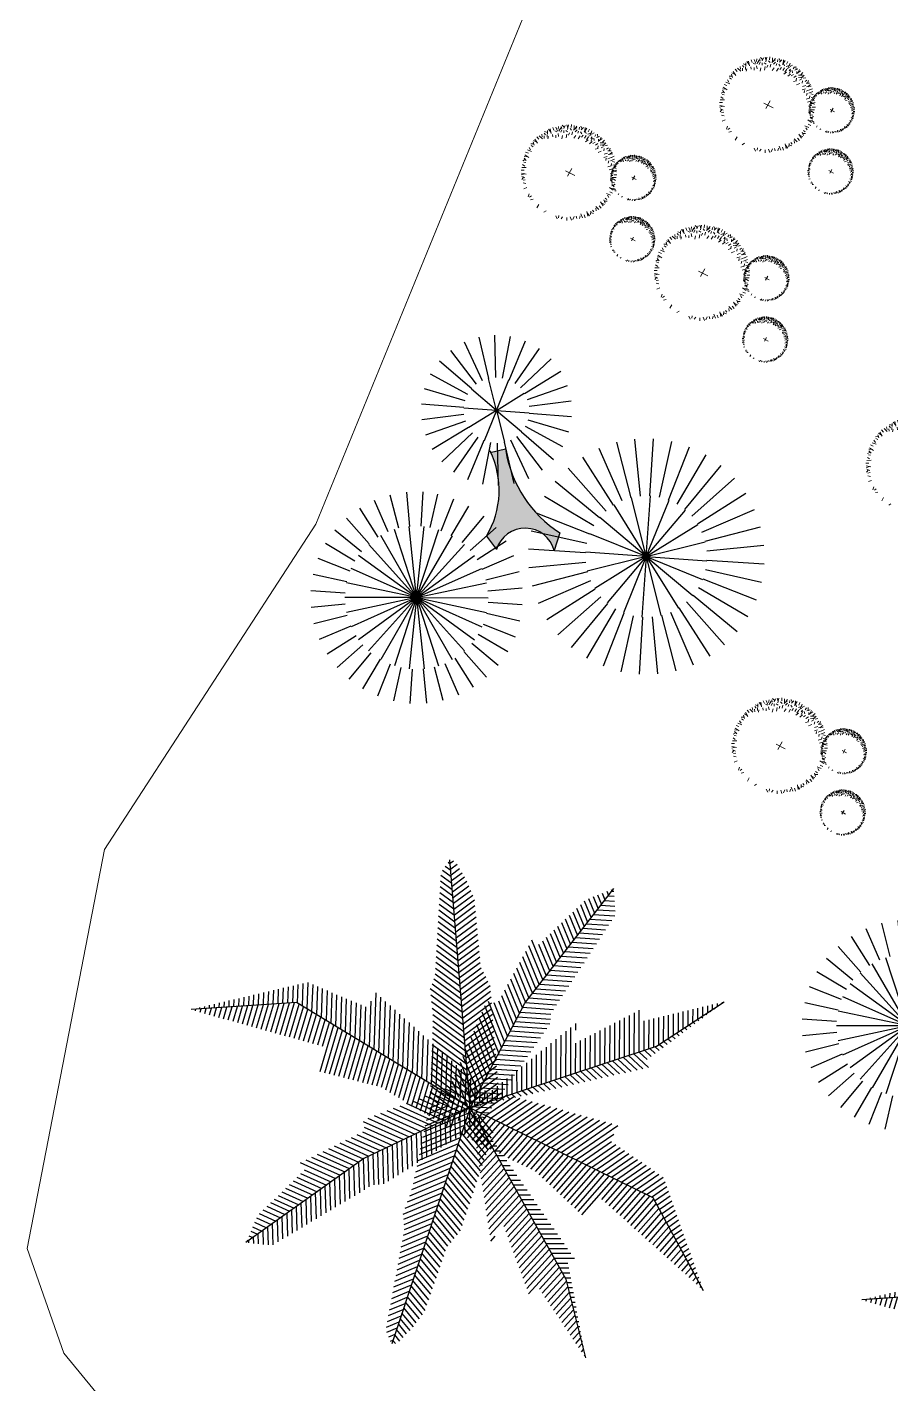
# Model space of a CAD drawing. Header units: millimetres. Extents: x 72 to 2826, y -203 to 794.
# Drawn here: x 1704.65 to 1709.34, y 342.13 to 349.51 of the extents above; entities that cross this region are included whole.
import ezdxf

# ---------------------------------------------------------------- set-up
doc = ezdxf.new("R2010")
doc.units = ezdxf.units.MM
doc.layers.add('01_Fina', color=250, linetype='Continuous', lineweight=15)
doc.layers.add('ARB-CERCO', color=97, linetype='Continuous', lineweight=5)
doc.layers.add('BOSQUENUEVO', color=64, linetype='Continuous')
doc.layers.add('FURN', color=253, linetype='Continuous')

# ---------------------------------------------------------------- blocks, each defined once
blk = doc.blocks.new('abri')
at = {"layer": 'FURN'}
blk.add_hatch(color=256, dxfattribs=at).paths.add_polyline_path([(1541.4483, 14.7988), (1541.5053, 14.8935, -0.755152), (1541.367, 15.2521), (1541.2444, 15.2412, -0.169075), (1540.9762, 14.779), (1540.8625, 14.6983), (1540.9211, 14.6158, -0.248562)])
for p, q in [((1541.1067, 16.2315), (1541.0433, 16.6068)), ((1541.1698, 16.2371), (1541.1659, 16.6177)), ((1541.233, 16.2328), (1541.2887, 16.6093)), ((1540.987, 16.1912), (1540.8107, 16.5286)), ((1541.0453, 16.2161), (1540.9239, 16.5768)), ((1541.2947, 16.2186), (1541.4086, 16.5818)), ((1541.3535, 16.195), (1541.5228, 16.5359)), ((1540.9334, 16.1576), (1540.7065, 16.4632)), ((1541.4078, 16.1625), (1541.6284, 16.4727)), ((1540.8856, 16.1159), (1540.6137, 16.3823)), ((1541.4564, 16.1218), (1541.7228, 16.3937)), ((1540.845, 16.0673), (1540.5348, 16.2879)), ((1541.4981, 16.0741), (1541.8037, 16.301)), ((1540.8125, 16.013), (1540.4715, 16.1823)), ((1541.5317, 16.0204), (1541.8691, 16.1967)), ((1540.7888, 15.9542), (1540.4256, 16.0681)), ((1541.5566, 15.9622), (1541.9173, 16.0835)), ((1541.572, 15.9007), (1541.9473, 15.9642)), ((1540.7747, 15.8925), (1540.3981, 15.9482)), ((1540.7704, 15.8293), (1540.3897, 15.8254)), ((1541.5776, 15.8376), (1541.9582, 15.8416)), ((1540.776, 15.7662), (1540.4007, 15.7028)), ((1540.7914, 15.7048), (1540.4306, 15.5834)), ((1541.5591, 15.7127), (1541.9223, 15.5988)), ((1541.5733, 15.7745), (1541.9498, 15.7188)), ((1540.8162, 15.6465), (1540.4789, 15.4702)), ((1541.5355, 15.6539), (1541.8764, 15.4846)), ((1540.8499, 15.5929), (1540.5443, 15.366)), ((1540.8915, 15.5451), (1540.6252, 15.2732)), ((1541.4623, 15.551), (1541.7343, 15.2847)), ((1541.503, 15.5996), (1541.8132, 15.3791)), ((1540.9401, 15.5045), (1540.7196, 15.1942)), ((1540.9945, 15.472), (1540.8252, 15.131)), ((1541.0532, 15.4483), (1540.9393, 15.0851)), ((1541.115, 15.4342), (1541.0593, 15.0576)), ((1541.1781, 15.4299), (1541.1821, 15.0492)), ((1541.2412, 15.4355), (1541.3047, 15.0601)), ((1541.3027, 15.4509), (1541.424, 15.0901)), ((1541.3609, 15.4757), (1541.5372, 15.1384)), ((1541.4146, 15.5094), (1541.6415, 15.2038)), ((1541.2444, 15.2412), (1541.367, 15.2521)), ((1541.8507, 14.9732), (1541.7785, 15.1898)), ((1541.9232, 14.9911), (1541.8857, 15.2164)), ((1541.9975, 14.9976), (1541.9958, 15.2259)), ((1542.072, 14.9923), (1542.106, 15.2181)), ((1542.1447, 14.9754), (1542.2137, 15.1931)), ((1541.7186, 14.9046), (1541.5829, 15.0883)), ((1541.7819, 14.9441), (1541.6767, 15.1468)), ((1542.2139, 14.9474), (1542.3161, 15.1516)), ((1542.2779, 14.9088), (1542.4107, 15.0946)), ((1540.5409, 14.7357), (1540.4026, 14.9817)), ((1540.5827, 14.7538), (1540.4986, 15.0232)), ((1540.6274, 14.7628), (1540.601, 15.0437)), ((1540.6729, 14.7622), (1540.7056, 15.0426)), ((1540.7173, 14.7523), (1540.8076, 15.0197)), ((1540.7587, 14.7333), (1540.9026, 14.9761)), ((1541.6622, 14.8557), (1541.4995, 15.0159)), ((1542.335, 14.8608), (1542.4953, 15.0235)), ((1540.5038, 14.7094), (1540.3173, 14.9212)), ((1540.7952, 14.7061), (1540.9864, 14.9137)), ((1541.6141, 14.7985), (1541.4284, 14.9313)), ((1541.4483, 14.7988), (1541.5053, 14.8935)), ((1542.384, 14.8044), (1542.5677, 14.94)), ((1540.473, 14.6759), (1540.2465, 14.8443)), ((1540.8253, 14.6719), (1541.0555, 14.8352)), ((1541.5756, 14.7346), (1541.3713, 14.8367)), ((1542.4235, 14.741), (1542.6261, 14.8463)), ((1540.4498, 14.6367), (1540.1932, 14.7544)), ((1540.8477, 14.6323), (1541.1067, 14.7441)), ((1541.5476, 14.6654), (1541.3298, 14.7343)), ((1542.4525, 14.6723), (1542.6692, 14.7445)), ((1540.4352, 14.5936), (1540.1598, 14.6554)), ((1540.8612, 14.5888), (1541.1379, 14.6444)), ((1540.9237, 14.6121), (1540.8636, 14.6969)), ((1541.5342, 14.5804), (1541.3084, 14.6144)), ((1542.4705, 14.5998), (1542.6958, 14.6373)), ((1540.4299, 14.5484), (1540.1477, 14.5515)), ((1540.8655, 14.5435), (1541.1477, 14.5403)), ((1542.477, 14.5254), (1542.7053, 14.5272)), ((1540.4342, 14.503), (1540.1575, 14.4475)), ((1540.4478, 14.4596), (1540.1887, 14.3477)), ((1540.8457, 14.4551), (1541.1022, 14.3374)), ((1540.8602, 14.4982), (1541.1356, 14.4365)), ((1541.5289, 14.5059), (1541.3006, 14.5041)), ((1541.5354, 14.4315), (1541.3101, 14.3941)), ((1542.4717, 14.451), (1542.6975, 14.4169)), ((1540.4701, 14.4199), (1540.2399, 14.2566)), ((1540.5002, 14.3857), (1540.309, 14.1781)), ((1540.5367, 14.3585), (1540.3928, 14.1157)), ((1540.7545, 14.3561), (1540.8928, 14.1101)), ((1540.7916, 14.3824), (1540.9781, 14.1706)), ((1540.8225, 14.4159), (1541.0489, 14.2475)), ((1541.5498, 14.3713), (1541.3332, 14.2991)), ((1542.4548, 14.3782), (1542.6725, 14.3093)), ((1540.5781, 14.3396), (1540.4879, 14.0722)), ((1540.6225, 14.3296), (1540.5898, 14.0493)), ((1540.668, 14.3291), (1540.6944, 14.0481)), ((1540.7127, 14.338), (1540.7969, 14.0687)), ((1541.5789, 14.3026), (1541.3762, 14.1973)), ((1542.4267, 14.309), (1542.631, 14.2069)), ((1541.6184, 14.2392), (1541.4347, 14.1036)), ((1541.6673, 14.1828), (1541.5071, 14.0201)), ((1542.3402, 14.1879), (1542.5029, 14.0277)), ((1542.3882, 14.2451), (1542.574, 14.1123)), ((1541.7245, 14.1348), (1541.5916, 13.949)), ((1541.7884, 14.0962), (1541.6863, 13.892)), ((1542.1517, 14.0704), (1542.2239, 13.8538)), ((1542.2204, 14.0995), (1542.3256, 13.8968)), ((1542.2838, 14.139), (1542.4194, 13.9553)), ((1541.8576, 14.0682), (1541.7887, 13.8505)), ((1541.9303, 14.0513), (1541.8963, 13.8255)), ((1542.0048, 14.046), (1542.0066, 13.8176)), ((1542.0792, 14.0524), (1542.1166, 13.8272))]:
    blk.add_line(p, q, dxfattribs=at)
at = {"layer": 'FURN', "color": 62}
for p, q in [((1541.174, 15.8335), (1541.174, 16.2371)), ((1541.174, 15.8335), (1540.9367, 16.16)), ((1541.174, 15.8335), (1541.0492, 16.2174)), ((1541.174, 15.8335), (1541.2987, 16.2174)), ((1541.174, 15.8335), (1541.4112, 16.16)), ((1541.174, 15.8335), (1540.8474, 16.0707)), ((1541.174, 15.8335), (1541.5005, 16.0707)), ((1541.174, 15.8335), (1540.7901, 15.9582)), ((1541.174, 15.8335), (1541.5579, 15.9582)), ((1541.174, 15.8335), (1540.7703, 15.8335)), ((1541.174, 15.8335), (1540.7901, 15.7087)), ((1541.174, 15.8335), (1540.8474, 15.5962)), ((1541.174, 15.8335), (1540.9367, 15.5069)), ((1541.174, 15.8335), (1541.0492, 15.4496)), ((1541.174, 15.8335), (1541.5776, 15.8335)), ((1541.174, 15.8335), (1541.174, 15.4298)), ((1541.174, 15.8335), (1541.2987, 15.4496)), ((1541.174, 15.8335), (1541.4112, 15.5069)), ((1541.174, 15.8335), (1541.5005, 15.5962)), ((1541.174, 15.8335), (1541.5579, 15.7087)), ((1542.0012, 14.5218), (1541.9182, 14.9903)), ((1542.0012, 14.5218), (1542.0174, 14.9973)), ((1542.0012, 14.5218), (1542.1159, 14.9835)), ((1542.0012, 14.5218), (1541.7348, 14.916)), ((1542.0012, 14.5218), (1541.8226, 14.9628)), ((1542.0012, 14.5218), (1542.2094, 14.9496)), ((1542.0012, 14.5218), (1542.2938, 14.897)), ((1542.0012, 14.5218), (1541.6586, 14.852)), ((1542.0012, 14.5218), (1542.3654, 14.8279)), ((1540.6477, 14.5459), (1540.5804, 14.753)), ((1540.6477, 14.5459), (1540.715, 14.753)), ((1542.0012, 14.5218), (1541.5975, 14.7736)), ((1542.0012, 14.5218), (1542.4211, 14.7455)), ((1540.6477, 14.5459), (1540.4715, 14.6739)), ((1540.6477, 14.5459), (1540.8239, 14.6739)), ((1542.0012, 14.5218), (1541.5539, 14.6841)), ((1542.0012, 14.5218), (1542.4584, 14.6533)), ((1540.6477, 14.5459), (1540.4299, 14.5459)), ((1540.6477, 14.5459), (1540.4715, 14.4179)), ((1540.6477, 14.5459), (1540.5804, 14.3388)), ((1540.6477, 14.5459), (1540.8655, 14.5459)), ((1540.6477, 14.5459), (1540.715, 14.3388)), ((1540.6477, 14.5459), (1540.8239, 14.4179)), ((1542.0012, 14.5218), (1541.5266, 14.4882)), ((1542.0012, 14.5218), (1541.53, 14.5876)), ((1542.0012, 14.5218), (1541.5439, 14.3903)), ((1542.0012, 14.5218), (1541.5813, 14.2981)), ((1542.0012, 14.5218), (1541.637, 14.2157)), ((1542.0012, 14.5218), (1541.7086, 14.1466)), ((1542.0012, 14.5218), (1541.793, 14.094)), ((1542.0012, 14.5218), (1541.8865, 14.06)), ((1542.0012, 14.5218), (1541.985, 14.0463)), ((1542.0012, 14.5218), (1542.4758, 14.5554)), ((1542.0012, 14.5218), (1542.3437, 14.1916)), ((1542.0012, 14.5218), (1542.4049, 14.27)), ((1542.0012, 14.5218), (1542.4484, 14.3594)), ((1542.0012, 14.5218), (1542.4724, 14.456)), ((1542.0012, 14.5218), (1542.0842, 14.0533)), ((1542.0012, 14.5218), (1542.1798, 14.0808)), ((1542.0012, 14.5218), (1542.2676, 14.1276))]:
    blk.add_line(p, q, dxfattribs=at)
at = {"layer": 'FURN'}
for centre, radius, start, end in [((1541.4872, 15.0925), 0.1998, 126.97548, 275.20895), ((1540.4465, 15.3953), 0.8127, 301.61043, 349.06478), ((1541.3574, 14.2098), 0.596, 81.22271, 138.10852)]:
    blk.add_arc(centre, radius, start, end, dxfattribs=at)
blk = doc.blocks.new('A$C05551F4C')
at = {"color": 0, "linetype": 'ByBlock'}
for p, q in [((-0.1581, 0.2543), (-0.1685, 0.285)), ((-0.1422, 0.2789), (-0.1518, 0.2974)), ((-0.1175, 0.2759), (-0.1328, 0.3015)), ((-0.1148, 0.2892), (-0.113, 0.3077)), ((-0.0892, 0.2954), (-0.0948, 0.3098)), ((-0.0896, 0.3199), (-0.0714, 0.308)), ((-0.0692, 0.3215), (-0.0758, 0.2998)), ((-0.0594, 0.3274), (-0.0488, 0.3042)), ((-0.0497, 0.2957), (-0.0475, 0.328)), ((-0.0255, 0.3123), (-0.0274, 0.3331)), ((-0.0039, 0.3001), (-0.0083, 0.3296)), ((0.0037, 0.3114), (0.0124, 0.3277)), ((0.0297, 0.3073), (0.03, 0.3227)), ((0.0387, 0.3301), (0.051, 0.3121)), ((0.0582, 0.3237), (0.0438, 0.3062)), ((0.0663, 0.2925), (0.0807, 0.3215)), ((0.0694, 0.3255), (0.0704, 0.2999)), ((0.095, 0.2986), (0.1012, 0.3184)), ((0.1103, 0.279), (0.1176, 0.3079)), ((0.1216, 0.2865), (0.136, 0.2983)), ((0.1441, 0.2728), (0.1503, 0.2869)), ((0.1611, 0.2904), (0.1656, 0.269)), ((-0.2371, 0.2034), (-0.2531, 0.2168)), ((-0.2158, 0.2234), (-0.2211, 0.2412)), ((-0.1945, 0.239), (-0.2052, 0.2501)), ((-0.2042, 0.2614), (-0.1828, 0.2573)), ((-0.186, 0.2707), (-0.1838, 0.2481)), ((-0.1793, 0.2799), (-0.1605, 0.2625)), ((0.1185, 0.2688), (0.1332, 0.2783)), ((0.1278, 0.2451), (0.1434, 0.2504)), ((0.1363, 0.2555), (0.1509, 0.265)), ((0.1562, 0.2235), (0.1709, 0.233)), ((0.1767, 0.277), (0.1567, 0.2664)), ((0.1629, 0.2022), (0.1776, 0.2117)), ((0.1722, 0.2451), (0.1966, 0.2664)), ((0.1878, 0.2744), (0.1789, 0.2504)), ((0.1802, 0.1896), (0.1971, 0.2029)), ((0.2011, 0.2397), (0.2144, 0.2557)), ((0.2015, 0.2158), (0.2012, 0.2313)), ((0.2077, 0.2158), (0.2255, 0.2397)), ((0.2119, 0.2072), (0.2393, 0.2068)), ((0.2122, 0.1917), (0.2316, 0.1933)), ((0.2211, 0.2184), (0.2388, 0.2238)), ((0.2366, 0.1971), (0.2477, 0.2078)), ((0.2683, 0.1886), (0.2458, 0.1864)), ((0.259, 0.2068), (0.255, 0.1854)), ((-0.2839, 0.124), (-0.2956, 0.1383)), ((-0.2877, 0.1635), (-0.2664, 0.1679)), ((-0.2702, 0.1465), (-0.2843, 0.1527)), ((0.1773, 0.1632), (0.1989, 0.1686)), ((0.1982, 0.1408), (0.2209, 0.1482)), ((0.2194, 0.1722), (0.2329, 0.1797)), ((0.2222, 0.1343), (0.2393, 0.1382)), ((0.2342, 0.1166), (0.2547, 0.1233)), ((0.238, 0.1512), (0.2412, 0.1673)), ((0.252, 0.1607), (0.2827, 0.1711)), ((0.2775, 0.1819), (0.2601, 0.1631)), ((0.2632, 0.1339), (0.2682, 0.1486)), ((0.265, 0.1076), (0.2837, 0.1025)), ((0.27, 0.1223), (0.2956, 0.1124)), ((0.2736, 0.1201), (0.2991, 0.1354)), ((0.2766, 0.1448), (0.295, 0.1544)), ((0.2869, 0.1174), (0.3053, 0.1156)), ((0.2931, 0.0918), (0.3074, 0.0974)), ((-0.3088, 0.006), (-0.3251, 0.0148)), ((-0.3229, 0.0718), (-0.2973, 0.0728)), ((-0.0275, 0), (0.0346, 0)), ((-0.0009, 0.0293), (0.0013, -0.0426)), ((0.2224, 0.0927), (0.2445, 0.0904)), ((0.2344, 0.0646), (0.2583, 0.0637)), ((0.2407, 0.0111), (0.2607, 0.0014)), ((0.2548, 0.0502), (0.2721, 0.048)), ((0.2566, 0.0113), (0.2805, 0.0104)), ((0.26, 0.0294), (0.2815, 0.0287)), ((0.265, 0.0868), (0.2804, 0.0892)), ((0.2753, 0.0607), (0.2838, 0.0747)), ((0.2858, 0.0105), (0.3017, -0.0008)), ((0.2931, 0.0358), (0.3029, 0.0479)), ((0.2934, 0.0523), (0.3257, 0.0501)), ((0.2955, 0.0225), (0.3163, 0.0046)), ((0.3191, 0.0718), (0.2974, 0.0784)), ((0.2977, 0.0065), (0.3273, 0.0109)), ((0.3251, 0.0621), (0.3018, 0.0514)), ((0.3175, 0.0922), (0.3056, 0.074)), ((0.31, 0.0282), (0.3307, 0.03)), ((-0.3173, -0.0872), (-0.3053, -0.069)), ((-0.2928, -0.0868), (-0.3072, -0.0924)), ((0.2299, -0.0719), (0.2455, -0.0879)), ((0.2423, -0.0195), (0.2645, -0.0285)), ((0.2455, -0.0852), (0.261, -0.0799)), ((0.2544, -0.0613), (0.2743, -0.0693)), ((0.2566, -0.04), (0.2721, -0.0479)), ((0.2633, -0.018), (0.2871, -0.0189)), ((0.2721, -0.0879), (0.2832, -0.1039)), ((0.2787, -0.0091), (0.294, -0.0121)), ((0.2795, -0.0372), (0.2923, -0.0269)), ((0.2854, -0.0799), (0.2987, -0.1039)), ((0.2876, -0.0666), (0.301, -0.0586)), ((0.2901, -0.0637), (0.3191, -0.0781)), ((0.2962, -0.0924), (0.3161, -0.0986)), ((0.3231, -0.0668), (0.2976, -0.0678)), ((0.3213, -0.0555), (0.3038, -0.0412)), ((0.305, -0.0271), (0.3203, -0.0274)), ((0.309, -0.001), (0.3254, -0.0098)), ((0.3277, -0.0361), (0.3097, -0.0484)), ((-0.2866, -0.1125), (-0.3051, -0.1106)), ((-0.2763, -0.1398), (-0.2947, -0.1495)), ((-0.2773, -0.1769), (-0.2599, -0.1581)), ((-0.268, -0.1836), (-0.2455, -0.1814)), ((0.1989, -0.1758), (0.2144, -0.1705)), ((0.21, -0.1545), (0.2277, -0.1705)), ((0.2166, -0.1811), (0.2344, -0.1971)), ((0.2211, -0.1012), (0.2388, -0.1172)), ((0.2322, -0.1438), (0.2499, -0.1598)), ((0.2427, -0.1696), (0.264, -0.194)), ((0.272, -0.1851), (0.248, -0.1763)), ((0.2499, -0.1305), (0.2655, -0.1252)), ((0.2588, -0.1039), (0.2721, -0.1119)), ((0.2747, -0.1741), (0.264, -0.1541)), ((0.288, -0.1585), (0.2667, -0.163)), ((0.2704, -0.1415), (0.2845, -0.1477)), ((0.2766, -0.1077), (0.3056, -0.1149)), ((0.2842, -0.119), (0.2959, -0.1334)), ((-0.2363, -0.1921), (-0.2474, -0.2028)), ((-0.2208, -0.2135), (-0.2386, -0.2188)), ((-0.2075, -0.2108), (-0.2252, -0.2348)), ((-0.2008, -0.2348), (-0.2141, -0.2507)), ((-0.172, -0.2401), (-0.1964, -0.2614)), ((-0.1875, -0.2694), (-0.1786, -0.2454)), ((-0.1764, -0.2721), (-0.1564, -0.2614)), ((-0.1609, -0.2854), (-0.1653, -0.2641)), ((-0.1439, -0.2678), (-0.15, -0.2819)), ((-0.1101, -0.274), (-0.1173, -0.303)), ((0.0968, -0.269), (0.1145, -0.285)), ((0.1177, -0.2709), (0.1331, -0.2965)), ((0.1345, -0.2477), (0.1523, -0.2637)), ((0.1424, -0.274), (0.1521, -0.2924)), ((0.1545, -0.2291), (0.1722, -0.2451)), ((0.1584, -0.2493), (0.1687, -0.2801)), ((0.1795, -0.2749), (0.1608, -0.2575)), ((0.1678, -0.2104), (0.1855, -0.2264)), ((0.2045, -0.2564), (0.1831, -0.2524)), ((0.1862, -0.2657), (0.184, -0.2431)), ((0.1855, -0.2264), (0.2011, -0.2211)), ((0.1922, -0.1998), (0.2077, -0.1945)), ((0.1948, -0.234), (0.2054, -0.2451)), ((0.2134, -0.2051), (0.2374, -0.2229)), ((0.2161, -0.2184), (0.2214, -0.2362)), ((0.2374, -0.1985), (0.2534, -0.2118)), ((-0.1214, -0.2816), (-0.1357, -0.2933)), ((-0.0947, -0.2936), (-0.1009, -0.3135)), ((-0.066, -0.2875), (-0.0804, -0.3165)), ((-0.0692, -0.3205), (-0.0702, -0.295)), ((-0.0579, -0.3187), (-0.0435, -0.3012)), ((-0.0385, -0.3251), (-0.0507, -0.3071)), ((-0.0295, -0.3023), (-0.0298, -0.3177)), ((-0.0034, -0.3064), (-0.0122, -0.3228)), ((0.0041, -0.2951), (0.0085, -0.3246)), ((0.0258, -0.3074), (0.0277, -0.3281)), ((0.05, -0.2907), (0.0478, -0.3231)), ((0.0597, -0.3224), (0.049, -0.2992)), ((0.0694, -0.3165), (0.076, -0.2948)), ((0.0898, -0.3149), (0.0716, -0.303)), ((0.0894, -0.2905), (0.095, -0.3048)), ((0.1151, -0.2843), (0.1132, -0.3027))]:
    blk.add_line(p, q, dxfattribs=at)
blk = doc.blocks.new('*X73')
at = {"color": 0}
for p, q in [((6.839, 6.806), (7.285, 6.992)), ((6.851, 6.865), (7.185, 7.004)), ((6.863, 6.924), (7.084, 7.017)), ((6.875, 6.983), (6.984, 7.029)), ((6.804, 6.629), (7.242, 6.812)), ((6.816, 6.688), (7.263, 6.874)), ((6.827, 6.747), (7.284, 6.937)), ((6.78, 6.511), (7.2, 6.686)), ((6.792, 6.57), (7.221, 6.749)), ((6.756, 6.392), (7.158, 6.56)), ((6.768, 6.451), (7.179, 6.623)), ((6.731, 6.273), (7.116, 6.434)), ((6.743, 6.333), (7.137, 6.497)), ((6.702, 6.153), (7.074, 6.308)), ((6.718, 6.214), (7.095, 6.371)), ((6.635, 5.963), (7.012, 6.12)), ((6.657, 6.026), (7.032, 6.182)), ((6.68, 6.09), (7.053, 6.245)), ((6.614, 5.9), (6.991, 6.057)), ((6.619, 5.848), (6.97, 5.994)), ((6.625, 5.796), (6.949, 5.931)), ((6.627, 5.742), (6.928, 5.868)), ((6.605, 5.625), (6.886, 5.742)), ((6.616, 5.684), (6.907, 5.805)), ((6.584, 5.508), (6.844, 5.616)), ((6.594, 5.566), (6.865, 5.679)), ((6.551, 5.332), (6.781, 5.428)), ((6.562, 5.39), (6.802, 5.49)), ((6.573, 5.449), (6.823, 5.553)), ((6.529, 5.214), (6.739, 5.302)), ((6.54, 5.273), (6.76, 5.365)), ((6.508, 5.097), (6.697, 5.176)), ((6.519, 5.156), (6.718, 5.239)), ((6.486, 4.98), (6.655, 5.05)), ((6.497, 5.038), (6.676, 5.113)), ((6.464, 4.862), (6.613, 4.924)), ((6.475, 4.921), (6.634, 4.987)), ((6.443, 4.745), (6.571, 4.798)), ((6.446, 4.692), (6.551, 4.736)), ((6.454, 4.803), (6.592, 4.861)), ((6.466, 4.646), (6.53, 4.673)), ((6.485, 4.6), (6.509, 4.61))]:
    blk.add_line(p, q, dxfattribs=at)
blk = doc.blocks.new('*X74')
at = {"color": 0}
for p, q in [((7.518, 6.678), (7.289, 6.952)), ((7.48, 6.566), (7.252, 6.841)), ((7.499, 6.622), (7.27, 6.896)), ((7.536, 6.733), (7.376, 6.926)), ((7.425, 6.399), (7.196, 6.673)), ((7.443, 6.454), (7.215, 6.729)), ((7.462, 6.51), (7.233, 6.785)), ((7.388, 6.287), (7.159, 6.562)), ((7.406, 6.343), (7.177, 6.617)), ((7.332, 6.119), (7.103, 6.394)), ((7.35, 6.175), (7.122, 6.45)), ((7.369, 6.231), (7.14, 6.506)), ((7.295, 6.008), (7.066, 6.283)), ((7.313, 6.064), (7.084, 6.338)), ((7.239, 5.84), (7.01, 6.115)), ((7.257, 5.896), (7.029, 6.171)), ((7.276, 5.952), (7.047, 6.227)), ((7.202, 5.729), (6.973, 6.003)), ((7.22, 5.785), (6.991, 6.059)), ((7.104, 5.612), (6.917, 5.836)), ((7.137, 5.65), (6.936, 5.892)), ((7.17, 5.689), (6.954, 5.948)), ((7.048, 5.522), (6.88, 5.724)), ((7.071, 5.573), (6.899, 5.78)), ((7.01, 5.412), (6.843, 5.613)), ((7.029, 5.467), (6.861, 5.669)), ((6.953, 5.246), (6.787, 5.445)), ((6.972, 5.301), (6.806, 5.501)), ((6.991, 5.357), (6.824, 5.557)), ((6.915, 5.136), (6.75, 5.334)), ((6.934, 5.191), (6.768, 5.39)), ((6.857, 4.97), (6.694, 5.166)), ((6.877, 5.025), (6.713, 5.222)), ((6.896, 5.08), (6.731, 5.278)), ((6.81, 4.871), (6.657, 5.055)), ((6.838, 4.915), (6.675, 5.111)), ((6.718, 4.747), (6.601, 4.887)), ((6.748, 4.788), (6.62, 4.943)), ((6.779, 4.83), (6.638, 4.999)), ((6.649, 4.674), (6.564, 4.776)), ((6.684, 4.71), (6.582, 4.831)), ((6.535, 4.576), (6.508, 4.608)), ((6.58, 4.601), (6.527, 4.664)), ((6.614, 4.637), (6.545, 4.72))]:
    blk.add_line(p, q, dxfattribs=at)
blk = doc.blocks.new('*X77')
at = {"color": 0}
for p, q in [((6.775, 7.087), (7.149, 6.917)), ((6.84, 7.112), (7.208, 6.945)), ((6.906, 7.137), (7.267, 6.974)), ((6.972, 7.162), (7.271, 7.027)), ((7.037, 7.187), (7.198, 7.115)), ((7.103, 7.212), (7.124, 7.203)), ((6.447, 6.961), (6.852, 6.777)), ((6.512, 6.986), (6.912, 6.805)), ((6.578, 7.011), (6.971, 6.833)), ((6.644, 7.036), (7.03, 6.861)), ((6.709, 7.061), (7.089, 6.889)), ((6.204, 6.851), (6.616, 6.665)), ((6.25, 6.885), (6.675, 6.693)), ((6.316, 6.91), (6.734, 6.721)), ((6.381, 6.936), (6.793, 6.749)), ((6.081, 6.687), (6.379, 6.552)), ((6.139, 6.716), (6.438, 6.581)), ((6.197, 6.744), (6.497, 6.609)), ((6.215, 6.791), (6.556, 6.637)), ((5.792, 6.544), (6.109, 6.4)), ((5.85, 6.572), (6.156, 6.434)), ((5.908, 6.601), (6.203, 6.467)), ((5.966, 6.63), (6.26, 6.496)), ((6.023, 6.658), (6.319, 6.524)), ((5.56, 6.429), (5.921, 6.266)), ((5.618, 6.458), (5.968, 6.299)), ((5.676, 6.486), (6.015, 6.333)), ((5.734, 6.515), (6.062, 6.367)), ((5.524, 6.281), (5.78, 6.165)), ((5.563, 6.318), (5.827, 6.199)), ((5.601, 6.356), (5.874, 6.232)), ((5.37, 6.131), (5.591, 6.031)), ((5.409, 6.168), (5.638, 6.064)), ((5.447, 6.206), (5.686, 6.098)), ((5.486, 6.243), (5.733, 6.131)), ((5.216, 5.981), (5.403, 5.896)), ((5.255, 6.019), (5.45, 5.93)), ((5.293, 6.056), (5.497, 5.963)), ((5.332, 6.093), (5.544, 5.997)), ((5.112, 5.864), (5.262, 5.795)), ((5.139, 5.906), (5.309, 5.829)), ((5.178, 5.944), (5.356, 5.863)), ((5.052, 5.726), (5.121, 5.695)), ((5.072, 5.772), (5.168, 5.728)), ((5.092, 5.818), (5.215, 5.762)), ((5.013, 5.634), (5.027, 5.627)), ((5.032, 5.68), (5.074, 5.661))]:
    blk.add_line(p, q, dxfattribs=at)
blk = doc.blocks.new('*X78')
at = {"color": 0}
for p, q in [((7.249, 6.738), (7.243, 6.962)), ((7.298, 6.769), (7.292, 6.985)), ((6.955, 6.55), (6.947, 6.822)), ((7.004, 6.582), (6.996, 6.845)), ((7.053, 6.613), (7.045, 6.868)), ((7.102, 6.644), (7.095, 6.892)), ((7.151, 6.675), (7.144, 6.915)), ((7.2, 6.707), (7.193, 6.939)), ((7.348, 6.8), (7.343, 6.941)), ((7.397, 6.832), (7.395, 6.88)), ((6.66, 6.363), (6.651, 6.681)), ((6.71, 6.394), (6.7, 6.705)), ((6.759, 6.425), (6.749, 6.728)), ((6.808, 6.457), (6.799, 6.752)), ((6.857, 6.488), (6.848, 6.775)), ((6.906, 6.519), (6.897, 6.798)), ((6.365, 6.206), (6.355, 6.541)), ((6.415, 6.21), (6.404, 6.565)), ((6.464, 6.238), (6.454, 6.588)), ((6.513, 6.269), (6.503, 6.611)), ((6.562, 6.3), (6.552, 6.635)), ((6.611, 6.332), (6.601, 6.658)), ((6.118, 6.09), (6.109, 6.401)), ((6.168, 6.12), (6.158, 6.436)), ((6.217, 6.15), (6.207, 6.471)), ((6.266, 6.179), (6.256, 6.494)), ((6.315, 6.202), (6.306, 6.518)), ((5.922, 5.972), (5.913, 6.261)), ((5.971, 6.002), (5.962, 6.296)), ((6.02, 6.031), (6.011, 6.331)), ((6.069, 6.061), (6.06, 6.366)), ((5.725, 5.854), (5.717, 6.121)), ((5.775, 5.883), (5.766, 6.156)), ((5.824, 5.913), (5.815, 6.191)), ((5.873, 5.942), (5.864, 6.226)), ((5.529, 5.735), (5.522, 5.981)), ((5.578, 5.765), (5.57, 6.016)), ((5.627, 5.795), (5.619, 6.051)), ((5.676, 5.824), (5.668, 6.086)), ((5.332, 5.617), (5.326, 5.841)), ((5.382, 5.647), (5.375, 5.876)), ((5.431, 5.676), (5.424, 5.911)), ((5.48, 5.706), (5.473, 5.946)), ((5.133, 5.596), (5.13, 5.701)), ((5.183, 5.591), (5.179, 5.736)), ((5.233, 5.586), (5.228, 5.771)), ((5.283, 5.587), (5.277, 5.806)), ((5.033, 5.606), (5.032, 5.631)), ((5.083, 5.601), (5.081, 5.666))]:
    blk.add_line(p, q, dxfattribs=at)
blk = doc.blocks.new('*X80')
at = {"color": 0}
for p, q in [((7.304, 7.045), (7.495, 7.177)), ((7.306, 7.108), (7.432, 7.195)), ((7.307, 6.987), (7.558, 7.16)), ((7.309, 7.17), (7.369, 7.212)), ((7.359, 6.962), (7.62, 7.142)), ((7.41, 6.936), (7.683, 7.125)), ((7.461, 6.911), (7.746, 7.107)), ((7.513, 6.886), (7.808, 7.09)), ((7.564, 6.861), (7.871, 7.073)), ((7.615, 6.835), (7.934, 7.055)), ((7.667, 6.81), (7.997, 7.038)), ((7.718, 6.785), (8.059, 7.02)), ((7.769, 6.759), (8.122, 7.003)), ((7.821, 6.734), (8.185, 6.985)), ((7.872, 6.709), (8.247, 6.968)), ((7.924, 6.683), (8.31, 6.95)), ((7.975, 6.658), (8.373, 6.933)), ((8.026, 6.633), (8.436, 6.915)), ((8.078, 6.608), (8.498, 6.898)), ((8.129, 6.582), (8.561, 6.88)), ((8.18, 6.557), (8.624, 6.863)), ((8.232, 6.532), (8.686, 6.845)), ((8.283, 6.506), (8.749, 6.828)), ((8.334, 6.481), (8.812, 6.81)), ((8.386, 6.456), (8.769, 6.72)), ((8.437, 6.43), (8.747, 6.644)), ((8.489, 6.405), (8.791, 6.614)), ((8.54, 6.38), (8.835, 6.584)), ((8.591, 6.354), (8.879, 6.553)), ((8.643, 6.329), (8.924, 6.523)), ((8.694, 6.304), (8.968, 6.493)), ((8.745, 6.279), (9.012, 6.462)), ((8.797, 6.253), (9.056, 6.432)), ((8.848, 6.228), (9.1, 6.402)), ((8.899, 6.203), (9.144, 6.371)), ((8.951, 6.177), (9.188, 6.341)), ((9.002, 6.152), (9.232, 6.311)), ((9.054, 6.127), (9.276, 6.28)), ((9.105, 6.101), (9.296, 6.233)), ((9.156, 6.076), (9.313, 6.184)), ((9.188, 6.037), (9.33, 6.136)), ((9.212, 5.993), (9.348, 6.087)), ((9.236, 5.949), (9.365, 6.038)), ((9.26, 5.905), (9.382, 5.989)), ((9.284, 5.86), (9.399, 5.94)), ((9.308, 5.816), (9.416, 5.891)), ((9.332, 5.772), (9.434, 5.842)), ((9.356, 5.728), (9.451, 5.793)), ((9.38, 5.684), (9.468, 5.744)), ((9.404, 5.64), (9.485, 5.696)), ((9.428, 5.596), (9.502, 5.647)), ((9.452, 5.551), (9.519, 5.598)), ((9.476, 5.507), (9.537, 5.549)), ((9.5, 5.463), (9.554, 5.5)), ((9.524, 5.419), (9.571, 5.451)), ((9.549, 5.375), (9.588, 5.402)), ((9.573, 5.331), (9.605, 5.353)), ((9.597, 5.287), (9.623, 5.304)), ((9.621, 5.242), (9.64, 5.256)), ((9.645, 5.198), (9.657, 5.207)), ((9.669, 5.154), (9.674, 5.158))]:
    blk.add_line(p, q, dxfattribs=at)
blk = doc.blocks.new('*X79')
at = {"color": 0}
for p, q in [((7.259, 6.818), (7.377, 6.953)), ((7.285, 6.924), (7.33, 6.976)), ((7.234, 6.712), (7.423, 6.93)), ((7.273, 6.681), (7.47, 6.907)), ((7.32, 6.659), (7.516, 6.884)), ((7.366, 6.636), (7.562, 6.861)), ((7.412, 6.613), (7.609, 6.839)), ((7.459, 6.59), (7.655, 6.816)), ((7.505, 6.567), (7.702, 6.793)), ((7.551, 6.544), (7.748, 6.77)), ((7.598, 6.521), (7.794, 6.747)), ((7.644, 6.498), (7.841, 6.724)), ((7.69, 6.475), (7.887, 6.701)), ((7.737, 6.452), (7.934, 6.679)), ((7.783, 6.43), (7.98, 6.656)), ((7.829, 6.407), (8.026, 6.633)), ((7.876, 6.384), (8.073, 6.61)), ((7.922, 6.361), (8.119, 6.587)), ((7.969, 6.338), (8.165, 6.564)), ((8.005, 6.304), (8.212, 6.541)), ((8.041, 6.269), (8.258, 6.519)), ((8.078, 6.235), (8.305, 6.496)), ((8.114, 6.201), (8.351, 6.473)), ((8.151, 6.167), (8.397, 6.45)), ((8.187, 6.132), (8.444, 6.427)), ((8.224, 6.098), (8.49, 6.404)), ((8.26, 6.064), (8.537, 6.381)), ((8.297, 6.03), (8.583, 6.359)), ((8.333, 5.995), (8.629, 6.336)), ((8.37, 5.961), (8.676, 6.313)), ((8.406, 5.927), (8.722, 6.29)), ((8.443, 5.893), (8.769, 6.267)), ((8.648, 6.052), (8.815, 6.244)), ((8.686, 6.02), (8.861, 6.221)), ((8.723, 5.986), (8.908, 6.199)), ((8.76, 5.953), (8.954, 6.176)), ((8.797, 5.919), (9.001, 6.153)), ((8.835, 5.886), (9.047, 6.13)), ((8.872, 5.853), (9.093, 6.107)), ((8.909, 5.819), (9.14, 6.084)), ((8.946, 5.786), (9.179, 6.053)), ((8.983, 5.752), (9.204, 6.006)), ((9.021, 5.719), (9.23, 5.959)), ((9.058, 5.686), (9.255, 5.913)), ((9.095, 5.652), (9.281, 5.866)), ((9.132, 5.619), (9.306, 5.819)), ((9.169, 5.585), (9.332, 5.772)), ((9.207, 5.552), (9.358, 5.725)), ((9.244, 5.518), (9.383, 5.678)), ((9.281, 5.485), (9.409, 5.632)), ((9.318, 5.452), (9.434, 5.585)), ((9.355, 5.418), (9.46, 5.538)), ((9.393, 5.385), (9.485, 5.491)), ((9.43, 5.351), (9.511, 5.444)), ((9.467, 5.318), (9.536, 5.397)), ((9.504, 5.285), (9.562, 5.351)), ((9.542, 5.251), (9.587, 5.304)), ((9.579, 5.218), (9.613, 5.257)), ((9.616, 5.184), (9.638, 5.21)), ((9.653, 5.151), (9.664, 5.163))]:
    blk.add_line(p, q, dxfattribs=at)
blk = doc.blocks.new('*X76')
at = {"color": 0}
for p, q in [((7.324, 6.95), (7.329, 6.95)), ((7.352, 6.9), (7.364, 6.9)), ((7.379, 6.85), (7.398, 6.85)), ((7.407, 6.8), (7.433, 6.8)), ((7.435, 6.75), (7.467, 6.75)), ((7.463, 6.7), (7.502, 6.7)), ((7.491, 6.65), (7.536, 6.65)), ((7.519, 6.6), (7.571, 6.6)), ((7.546, 6.55), (7.605, 6.55)), ((7.574, 6.5), (7.64, 6.5)), ((7.602, 6.45), (7.675, 6.45)), ((7.63, 6.4), (7.709, 6.4)), ((7.658, 6.35), (7.744, 6.35)), ((7.686, 6.3), (7.778, 6.3)), ((7.714, 6.25), (7.813, 6.25)), ((7.741, 6.2), (7.847, 6.2)), ((7.769, 6.15), (7.882, 6.15)), ((7.797, 6.1), (7.917, 6.1)), ((7.825, 6.05), (7.951, 6.05)), ((7.853, 6), (7.986, 6)), ((7.881, 5.95), (8.02, 5.95)), ((7.909, 5.9), (8.055, 5.9)), ((7.936, 5.85), (8.089, 5.85)), ((7.964, 5.8), (8.124, 5.8)), ((7.992, 5.75), (8.158, 5.75)), ((8.02, 5.7), (8.193, 5.7)), ((8.048, 5.65), (8.228, 5.65)), ((8.076, 5.6), (8.262, 5.6)), ((8.103, 5.55), (8.297, 5.55)), ((8.131, 5.5), (8.331, 5.5)), ((8.159, 5.45), (8.366, 5.45)), ((8.187, 5.4), (8.301, 5.4)), ((8.215, 5.35), (8.31, 5.35)), ((8.243, 5.3), (8.319, 5.3)), ((8.271, 5.25), (8.329, 5.25)), ((8.288, 5.2), (8.338, 5.2)), ((8.3, 5.15), (8.347, 5.15)), ((8.313, 5.1), (8.356, 5.1)), ((8.325, 5.05), (8.366, 5.05)), ((8.338, 5), (8.375, 5)), ((8.35, 4.95), (8.384, 4.95)), ((8.363, 4.9), (8.393, 4.9)), ((8.375, 4.85), (8.402, 4.85)), ((8.388, 4.8), (8.412, 4.8)), ((8.4, 4.75), (8.421, 4.75)), ((8.413, 4.7), (8.43, 4.7)), ((8.425, 4.65), (8.439, 4.65)), ((8.438, 4.6), (8.449, 4.6)), ((8.45, 4.55), (8.458, 4.55)), ((8.463, 4.5), (8.467, 4.5)), ((8.475, 4.45), (8.476, 4.45))]:
    blk.add_line(p, q, dxfattribs=at)
blk = doc.blocks.new('*X75')
at = {"color": 0}
for p, q in [((7.306, 6.959), (7.314, 6.968)), ((7.316, 6.896), (7.34, 6.922)), ((7.326, 6.832), (7.365, 6.876)), ((7.335, 6.769), (7.391, 6.83)), ((7.345, 6.705), (7.416, 6.783)), ((7.355, 6.642), (7.442, 6.737)), ((7.364, 6.578), (7.468, 6.691)), ((7.374, 6.515), (7.493, 6.645)), ((7.384, 6.451), (7.519, 6.599)), ((7.393, 6.388), (7.545, 6.553)), ((7.403, 6.324), (7.57, 6.507)), ((7.413, 6.261), (7.596, 6.461)), ((7.423, 6.197), (7.622, 6.415)), ((7.432, 6.134), (7.647, 6.369)), ((7.442, 6.07), (7.673, 6.323)), ((7.452, 6.006), (7.699, 6.277)), ((7.461, 5.943), (7.724, 6.231)), ((7.471, 5.879), (7.75, 6.185)), ((7.481, 5.816), (7.776, 6.139)), ((7.49, 5.752), (7.801, 6.093)), ((7.5, 5.689), (7.827, 6.047)), ((7.645, 5.773), (7.853, 6.001)), ((7.664, 5.72), (7.878, 5.955)), ((7.684, 5.668), (7.904, 5.908)), ((7.703, 5.615), (7.929, 5.862)), ((7.723, 5.562), (7.955, 5.816)), ((7.742, 5.509), (7.981, 5.77)), ((7.761, 5.456), (8.006, 5.724)), ((7.51, 5.625), (7.557, 5.677)), ((7.781, 5.403), (8.032, 5.678)), ((7.8, 5.35), (8.058, 5.632)), ((7.82, 5.297), (8.083, 5.586)), ((7.839, 5.245), (8.109, 5.54)), ((7.859, 5.192), (8.135, 5.494)), ((7.878, 5.139), (8.16, 5.448)), ((7.897, 5.086), (8.186, 5.402)), ((8.008, 5.132), (8.212, 5.356)), ((8.036, 5.09), (8.237, 5.31)), ((8.065, 5.047), (8.263, 5.264)), ((8.094, 5.004), (8.284, 5.213)), ((8.122, 4.962), (8.299, 5.155)), ((8.151, 4.919), (8.313, 5.097)), ((8.18, 4.876), (8.328, 5.038)), ((8.209, 4.834), (8.343, 4.98)), ((8.237, 4.791), (8.357, 4.922)), ((8.266, 4.748), (8.372, 4.864)), ((8.295, 4.705), (8.386, 4.806)), ((8.323, 4.663), (8.401, 4.747)), ((8.352, 4.62), (8.415, 4.689)), ((8.381, 4.577), (8.43, 4.631)), ((8.41, 4.535), (8.444, 4.573)), ((8.438, 4.492), (8.459, 4.515)), ((8.467, 4.449), (8.473, 4.456))]:
    blk.add_line(p, q, dxfattribs=at)
blk = doc.blocks.new('ARB16')
for points in [[(0.025, -0.003), (-0.153, 2.167)], [(0.025, -0.003), (0.504, 0.913), (1.281, 1.916)], [(0.025, -0.003), (-1.497, 0.92), (-2.419, 0.857)], [(0.025, -0.003), (1.656, 0.535), (2.249, 0.926)], [(0.025, -0.003), (-0.908, -0.446), (-1.941, -1.184)], [(0.025, -0.003), (-0.663, -2.069)], [(0.025, -0.003), (1.623, -0.79), (2.065, -1.602)], [(0.025, -0.003), (0.861, -1.504), (1.033, -2.192)]]:
    blk.add_lwpolyline(points)
at = {"xscale": -0.8550237249794747, "yscale": 0.8550237249794747, "zscale": 0.8550237249794747}
for name, p, rotation in [('*X73', (-4.622, 7.283), 166.2803685724027), ('*X74', (-4.622, 7.283), 166.2803685724027), ('*X77', (6.238, 6.005), 87.7934113527195), ('*X78', (6.238, 6.005), 87.7934113527195), ('*X80', (-1.655, -8.481), 302.5390603787091), ('*X79', (-1.655, -8.481), 302.5390603787091), ('*X75', (-0.524, 8.622), 137.3938790022308), ('*X76', (-0.524, 8.622), 137.3938790022308)]:
    blk.add_blockref(name, p, dxfattribs=dict(at, rotation=rotation))
at = {"xscale": 0.8550237249794747, "yscale": 0.8550237249794747, "zscale": 0.8550237249794747}
for name in ['*X77', '*X80', '*X73', '*X78', '*X74', '*X79', '*X75', '*X76']:
    blk.add_blockref(name, (-6.217, -5.98), dxfattribs=at)

msp = doc.modelspace()

# ---------------------------------------------------------------- linework, layer by layer
at = {"layer": '01_Fina', "color": 252, "linetype": 'Continuous', "lineweight": 9, "true_color": 0x939598}
msp.add_lwpolyline([(1723.7963, 350.0598), (1724.5963, 348.9798), (1724.7963, 348.4998), (1724.7063, 345.8298), (1724.4263, 345.1698), (1720.4963, 342.9398), (1718.5363, 342.0998), (1716.2363, 341.7598), (1713.2063, 340.5598), (1710.9663, 339.9998), (1708.9463, 339.9998), (1706.7163, 340.3398), (1706.2163, 340.6298), (1704.8463, 342.2998), (1704.6463, 342.8698), (1705.0663, 345.0398), (1706.2163, 346.8098), (1708.0263, 351.2398)], dxfattribs=at)

# ---------------------------------------------------------------- block references
at = {"lineweight": 100, "xscale": 0.8182511777390739, "yscale": 0.8182511777390739, "zscale": 0.8182511777390739, "rotation": 247.9147716791316}
for p in [(2170.1507, 1520.042), (2172.8234, 1517.7123)]:
    msp.add_blockref('abri', p, dxfattribs=at)
at = {"layer": 'ARB-CERCO'}
for p, xscale, yscale, zscale, rotation in [((1708.6733, 349.0892), 0.786722348914222, 0.786722348914222, 0.786722348914222, 59.94184765909385), ((1709.0224, 349.0602), 0.3774895201833683, 0.3774895201833683, 0.3774895201833683, 59.94184765910946), ((1707.5947, 348.7212), 0.786722348914222, 0.786722348914222, 0.786722348914222, 59.94184765909385), ((1707.9438, 348.6922), 0.3774895201833683, 0.3774895201833683, 0.3774895201833683, 59.94184765910946), ((1709.0162, 348.7271), 0.3774895201833683, 0.3774895201833683, 0.3774895201833683, 59.94184765910946), ((1707.9376, 348.359), 0.3774895201833683, 0.3774895201833683, 0.3774895201833683, 59.94184765910946), ((1708.318, 348.1755), 0.786722348914222, 0.786722348914222, 0.786722348914222, 59.94184765909385), ((1708.6671, 348.1465), 0.3774895201833683, 0.3774895201833683, 0.3774895201833683, 59.94184765910946), ((1708.6609, 347.8133), 0.3774895201833683, 0.3774895201833683, 0.3774895201833683, 59.94184765910946), ((1709.4693, 347.1283), 0.786722348914222, 0.786722348914222, 0.786722348914222, 59.94184765909385), ((1708.739, 345.6026), 0.786722348914222, 0.786722348914222, 0.786722348914222, 59.94184765909385), ((1709.0881, 345.5736), 0.3774895201833683, 0.3774895201833683, 0.3774895201833683, 59.94184765910946), ((1709.0819, 345.2405), 0.3774895201833683, 0.3774895201833683, 0.3774895201833683, 59.94184765910946)]:
    msp.add_blockref('A$C05551F4C', p, dxfattribs=dict(at, xscale=xscale, yscale=yscale, zscale=zscale, rotation=rotation))
at = {"layer": 'BOSQUENUEVO', "xscale": 0.6211720672489845, "yscale": 0.6211720672489845, "zscale": 0.6211720672489845}
for p in [(1707.0404, 343.6369), (1710.6873, 342.0578)]:
    msp.add_blockref('ARB16', p, dxfattribs=at)

doc.saveas('drawing.dxf')
